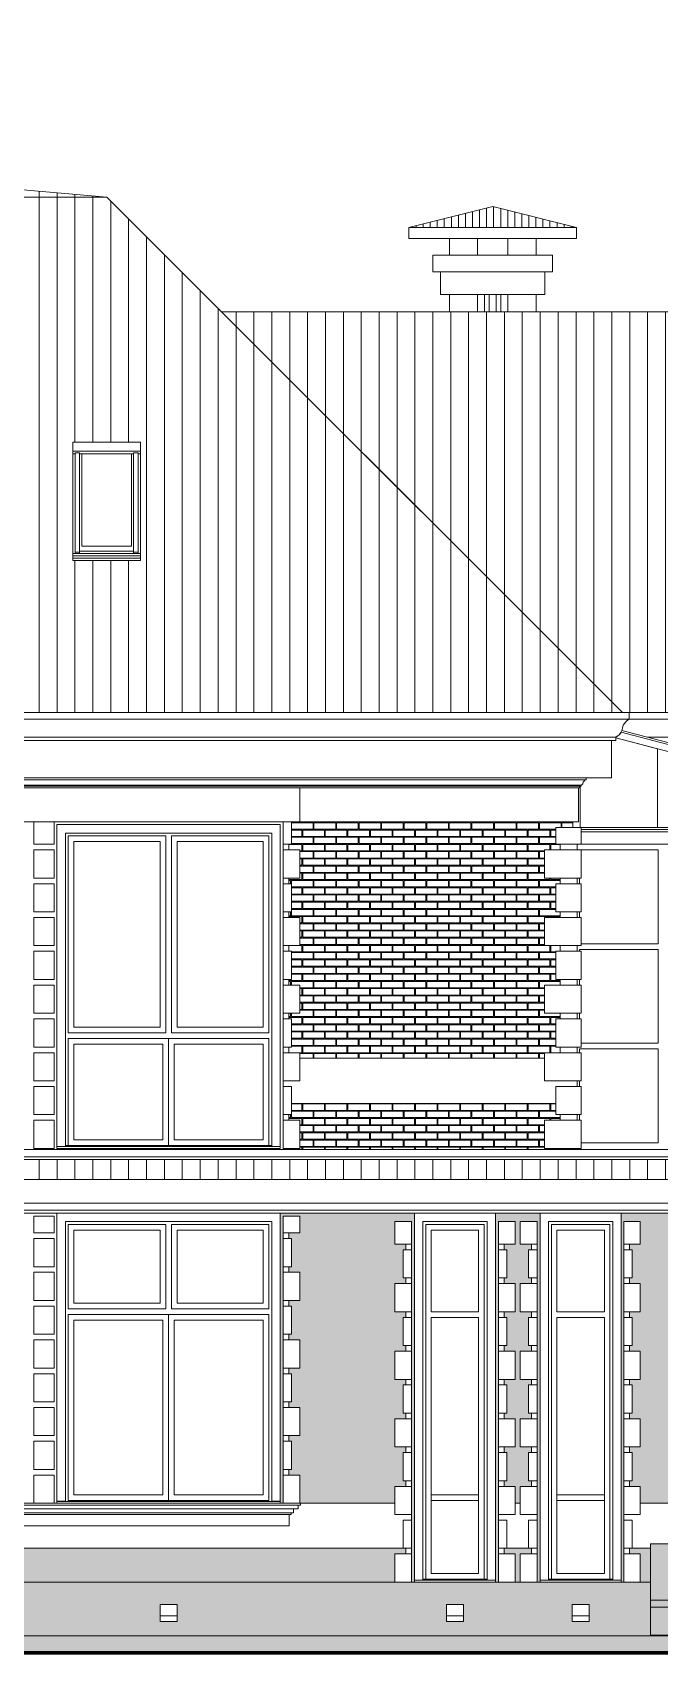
# Model space of a CAD drawing. Header units: millimetres. Extents: x 1177761 to 1329492, y 746793 to 827002.
# Drawn here: x 1255971 to 1261534, y 811085 to 825485 of the extents above; entities that cross this region are included whole.
import ezdxf

# ---------------------------------------------------------------- set-up
doc = ezdxf.new("R2010")
doc.units = ezdxf.units.MM
doc.layers.add('wall', color=5, linetype='Continuous', lineweight=30)
pattern_1 = [(0, (-220131.96, 1390884.34), (100, 64), [192.5, -7.5]), (0, (-220231.96, 1390891.84), (100, 64), [192.5, -7.5]), (90, (-220131.96, 1390884.34), (-100, 64), [-71.5, 56.5]), (90, (-220139.46, 1390884.34), (-100, 64), [-71.5, 56.5])]

msp = doc.modelspace()

# ---------------------------------------------------------------- hatches: boundary and pattern name
at = {"layer": 'wall', "lineweight": 20, "ltscale": 50}
h = msp.add_hatch(dxfattribs=at)
h.set_pattern_fill('ANSI31', color=250, scale=500, angle=45, style=0)
h.set_pattern_definition([(90, (-287438.275, 1380789.51), (-62.5, 1e-14), [])])
h.paths.add_polyline_path([(1236205, 825485), (1235060, 825485), (1234315, 825297), (1236948, 825297)])
h.paths.add_polyline_path([(1243326, 825482), (1242583, 825294), (1244071, 825294)])
h.paths.add_polyline_path([(1260055, 823941), (1259310, 823753), (1260798, 823753)])
h = msp.add_hatch(dxfattribs=at)
h.set_pattern_fill('ANSI31', color=250, scale=50, angle=45, style=0)
h.paths.add_polyline_path([(1257649, 823005), (1256631, 824022), (1253847, 824022), (1253847, 823775), (1253822, 823775), (1253822, 823725), (1253847, 823725), (1253847, 823475), (1253822, 823475), (1253822, 823425), (1253847, 823425), (1253847, 823175), (1253822, 823175), (1253822, 823125), (1253847, 823125), (1253847, 822875), (1253822, 822875), (1253822, 822825), (1253088, 822825), (1253088, 822875), (1253063, 822875), (1253063, 823125), (1253088, 823125), (1253088, 823175), (1253063, 823175), (1253063, 823425), (1253088, 823425), (1253088, 823475), (1253063, 823475), (1253063, 823725), (1253088, 823725), (1253088, 823775), (1253063, 823775), (1253063, 824022), (1251918, 824022), (1253812, 819448), (1253836, 819448), (1261206, 819448)])
h.paths.add_polyline_path([(1255512, 824120), (1253847, 824120), (1253847, 824075), (1253822, 824075), (1253822, 824025), (1253847, 824025), (1253847, 824022), (1256631, 824022)])
h.paths.add_polyline_path([(1253063, 824120), (1251454, 824121), (1251918, 824022), (1253063, 824022), (1253063, 824025), (1253088, 824025), (1253088, 824075), (1253063, 824075)])
h.paths.add_polyline_path([(1253455, 825482), (1252754, 825294), (1254156, 825294)])
h.paths.add_polyline_path([(1255219, 821849), (1255819, 821849), (1255819, 821842), (1255819, 821768), (1255819, 821743), (1255819, 820859), (1255819, 820838), (1255819, 820817), (1255819, 820796), (1255219, 820796), (1255219, 820817), (1255219, 820838), (1255219, 820859), (1255219, 821743), (1255219, 821768), (1255219, 821842)], flags=16)
h.paths.add_polyline_path([(1256328, 821849), (1256928, 821849), (1256928, 821842), (1256928, 821768), (1256928, 821743), (1256928, 820859), (1256928, 820838), (1256928, 820817), (1256928, 820796), (1256328, 820796), (1256328, 820817), (1256328, 820838), (1256328, 820859), (1256328, 821743), (1256328, 821768), (1256328, 821842)], flags=16)
h.paths.add_polyline_path([(1256209, 821288), (1256209, 821513)], flags=16)
h.paths.add_polyline_path([(1255122, 821288), (1255122, 821513)], flags=16)
h.paths.add_polyline_path([(1253695, 820046), (1254649, 820046)], flags=16)
h = msp.add_hatch(dxfattribs=at)
h.set_pattern_fill('ANSI31', color=250, scale=50, angle=45, style=0)
h.paths.add_polyline_path([(1261848, 823005), (1257649, 823005), (1261206, 819448), (1261264, 819448), (1265405, 819448)])
at = {"layer": 'wall', "lineweight": 20, "ltscale": 2}
h = msp.add_hatch(dxfattribs=at)
h.set_pattern_fill('AR18', color=251, scale=20, style=0)
h.set_pattern_definition(pattern_1)
h.paths.add_polyline_path([(1260514, 817628), (1260652, 817628), (1260652, 817678), (1260614, 817678), (1260614, 817928), (1260652, 817928), (1260652, 817978), (1260514, 817978), (1260514, 818228), (1260652, 818228), (1260652, 818278), (1260614, 818278), (1260614, 818428), (1260764, 818428), (1260764, 818478), (1258344, 818478), (1258269, 818478), (1258269, 818278), (1258244, 818278), (1258244, 818228), (1258344, 818228), (1258344, 817978), (1258244, 817978), (1258244, 817928), (1258269, 817928), (1258269, 817678), (1258244, 817678), (1258244, 817628), (1258344, 817628), (1258344, 817378), (1258244, 817378), (1258244, 817328), (1258269, 817328), (1258269, 817078), (1258244, 817078), (1258244, 817028), (1258344, 817028), (1258344, 816778), (1258244, 816778), (1258244, 816728), (1258269, 816728), (1258269, 816478), (1258244, 816478), (1258244, 816428), (1258344, 816428), (1258344, 816378), (1260514, 816378), (1260514, 816428), (1260652, 816428), (1260652, 816478), (1260614, 816478), (1260614, 816728), (1260652, 816728), (1260652, 816778), (1260514, 816778), (1260514, 817028), (1260652, 817028), (1260652, 817078), (1260614, 817078), (1260614, 817328), (1260652, 817328), (1260652, 817378), (1260514, 817378)])
h.paths.add_polyline_path([(1258788, 818182), (1259442, 818182)], flags=16)
h.paths.add_polyline_path([(1258789, 816615), (1259456, 816615)], flags=16)
h = msp.add_hatch(dxfattribs=at)
h.set_pattern_fill('AR18', color=251, scale=20, style=0)
h.set_pattern_definition(pattern_1)
h.paths.add_polyline_path([(1260514, 815828), (1260652, 815828), (1260652, 815878), (1260614, 815878), (1260614, 815978), (1258269, 815978), (1258269, 815878), (1258244, 815878), (1258244, 815828), (1258344, 815828), (1258344, 815578), (1258244, 815578), (1258244, 815568), (1260652, 815568), (1260652, 815578), (1260514, 815578)])
h.paths.add_polyline_path([(1258791, 815978), (1259439, 815978)], flags=16)
at = {"layer": 'wall', "lineweight": 20, "ltscale": 50}
h = msp.add_hatch(dxfattribs=at)
h.set_pattern_fill('ANSI31', color=250, scale=50, angle=45, style=0)
h.paths.add_polyline_path([(1265046, 815480), (1264963, 815480), (1253657, 815480), (1253836, 815303), (1265466, 815303)])
at = {"layer": 'wall', "lineweight": 20, "ltscale": 2}
h = msp.add_hatch(dxfattribs=at)
h.set_pattern_fill('AR18', color=251, scale=20, style=0)
h.set_pattern_definition(pattern_1)
h.paths.add_polyline_path([(1259184, 811978), (1259284, 811978), (1259284, 812028), (1259259, 812028), (1253650, 812028), (1253629, 812028), (1253629, 811728), (1253633, 811728), (1259184, 811728)])
h.paths.add_polyline_path([(1253629, 812028), (1253033, 812028), (1252909, 812028), (1252909, 811978), (1252962, 811978), (1252962, 811728), (1253629, 811728)])
h.paths.add_polyline_path([(1252434, 812028), (1252301, 812028), (1252276, 812028), (1252276, 811978), (1252376, 811978), (1252376, 811728), (1252434, 811728)])
h.paths.add_polyline_path([(1252653, 812878), (1252691, 812878), (1252691, 812928), (1252553, 812928), (1252553, 813178), (1252691, 813178), (1252691, 813228), (1252653, 813228), (1252653, 813478), (1252691, 813478), (1252691, 813528), (1252553, 813528), (1252553, 813778), (1252691, 813778), (1252691, 813828), (1252653, 813828), (1252653, 814078), (1252691, 814078), (1252691, 814128), (1252553, 814128), (1252553, 814378), (1252691, 814378), (1252691, 814428), (1252653, 814428), (1252653, 814678), (1252691, 814678), (1252691, 814728), (1252553, 814728), (1252553, 814928), (1252834, 814928), (1252962, 814928), (1252962, 814728), (1252909, 814728), (1252909, 814678), (1253033, 814678), (1253033, 814428), (1252909, 814428), (1252909, 814378), (1252962, 814378), (1252962, 814128), (1252909, 814128), (1252909, 814078), (1253033, 814078), (1253033, 813828), (1252909, 813828), (1252909, 813778), (1252962, 813778), (1252962, 813528), (1252909, 813528), (1252909, 813478), (1253033, 813478), (1253033, 813228), (1252909, 813228), (1252909, 813178), (1252962, 813178), (1252962, 812928), (1252909, 812928), (1252909, 812878), (1253033, 812878), (1253033, 812628), (1252909, 812628), (1252909, 812578), (1252962, 812578), (1252962, 812428), (1253629, 812428), (1253629, 815003), (1247963, 815003), (1247863, 815003), (1247863, 814928), (1247988, 814928), (1247988, 814728), (1247950, 814728), (1247950, 814678), (1247988, 814678), (1247988, 814428), (1247950, 814428), (1247950, 814378), (1247988, 814378), (1247988, 814128), (1247950, 814128), (1247950, 814078), (1247988, 814078), (1247988, 813828), (1247950, 813828), (1247950, 813778), (1247988, 813778), (1247988, 813528), (1247950, 813528), (1247950, 813478), (1247988, 813478), (1247988, 813228), (1247950, 813228), (1247950, 813178), (1247988, 813178), (1247988, 812928), (1247950, 812928), (1247950, 812878), (1247988, 812878), (1247988, 812628), (1247950, 812628), (1247950, 812578), (1247988, 812578), (1247988, 812429), (1248098, 812429), (1248310, 812429), (1248310, 812578), (1248410, 812578), (1248410, 812628), (1248385, 812628), (1248385, 812878), (1248410, 812878), (1248410, 812928), (1248310, 812928), (1248310, 813178), (1248410, 813178), (1248410, 813228), (1248385, 813228), (1248385, 813478), (1248410, 813478), (1248410, 813528), (1248310, 813528), (1248310, 813778), (1248410, 813778), (1248410, 813828), (1248385, 813828), (1248385, 814078), (1248410, 814078), (1248410, 814128), (1248310, 814128), (1248310, 814378), (1248410, 814378), (1248410, 814428), (1248385, 814428), (1248385, 814678), (1248410, 814678), (1248410, 814728), (1248310, 814728), (1248310, 814928), (1248423, 814928), (1248423, 814965), (1250093, 814965), (1250093, 814928), (1250206, 814928), (1250206, 814728), (1250106, 814728), (1250106, 814678), (1250131, 814678), (1250131, 814428), (1250106, 814428), (1250106, 814378), (1250206, 814378), (1250206, 814128), (1250106, 814128), (1250106, 814078), (1250131, 814078), (1250131, 813828), (1250106, 813828), (1250106, 813778), (1250206, 813778), (1250206, 813528), (1250106, 813528), (1250106, 813478), (1250131, 813478), (1250131, 813228), (1250106, 813228), (1250106, 813178), (1250206, 813178), (1250206, 812928), (1250106, 812928), (1250106, 812878), (1250131, 812878), (1250131, 812628), (1250106, 812628), (1250106, 812578), (1250206, 812578), (1250206, 812428), (1250480, 812428), (1250480, 812578), (1250580, 812578), (1250580, 812628), (1250555, 812628), (1250555, 812878), (1250580, 812878), (1250580, 812928), (1250480, 812928), (1250480, 813178), (1250580, 813178), (1250580, 813228), (1250555, 813228), (1250555, 813478), (1250580, 813478), (1250580, 813528), (1250480, 813528), (1250480, 813778), (1250580, 813778), (1250580, 813828), (1250555, 813828), (1250555, 814078), (1250580, 814078), (1250580, 814128), (1250480, 814128), (1250480, 814378), (1250580, 814378), (1250580, 814428), (1250555, 814428), (1250555, 814678), (1250580, 814678), (1250580, 814728), (1250480, 814728), (1250480, 814928), (1250593, 814928), (1250593, 814965), (1252264, 814965), (1252264, 814928), (1252376, 814928), (1252376, 814728), (1252276, 814728), (1252276, 814678), (1252301, 814678), (1252301, 814428), (1252276, 814428), (1252276, 814378), (1252376, 814378), (1252376, 814128), (1252276, 814128), (1252276, 814078), (1252301, 814078), (1252301, 813828), (1252276, 813828), (1252276, 813778), (1252376, 813778), (1252376, 813528), (1252276, 813528), (1252276, 813478), (1252301, 813478), (1252301, 813228), (1252276, 813228), (1252276, 813178), (1252376, 813178), (1252376, 812928), (1252276, 812928), (1252276, 812878), (1252301, 812878), (1252301, 812628), (1252276, 812628), (1252276, 812578), (1252376, 812578), (1252376, 812428), (1252553, 812428), (1252553, 812578), (1252691, 812578), (1252691, 812628), (1252653, 812628)])
h.paths.add_polyline_path([(1250480, 811978), (1250580, 811978), (1250580, 812028), (1250555, 812028), (1250131, 812028), (1250106, 812028), (1250106, 811978), (1250206, 811978), (1250206, 811728), (1250480, 811728)])
h.paths.add_polyline_path([(1247807, 813478), (1247833, 813478), (1247833, 813528), (1247789, 813528), (1247736, 813528), (1247736, 813778), (1247789, 813778), (1247833, 813778), (1247833, 813828), (1247807, 813828), (1247807, 814078), (1247833, 814078), (1247833, 814128), (1247789, 814128), (1247736, 814128), (1247736, 814378), (1247789, 814378), (1247833, 814378), (1247833, 814428), (1247807, 814428), (1247807, 814678), (1247833, 814678), (1247833, 814728), (1247789, 814728), (1247736, 814728), (1247736, 814928), (1247789, 814928), (1247863, 814928), (1247863, 815003), (1246769, 815003), (1246728, 815003), (1246728, 814928), (1246759, 814928), (1246887, 814928), (1246918, 814928), (1247024, 814928), (1247024, 814828), (1247006, 814828), (1247006, 814778), (1247024, 814778), (1247024, 814528), (1247006, 814528), (1247006, 814478), (1247024, 814478), (1247024, 814228), (1247006, 814228), (1247006, 814178), (1247024, 814178), (1247024, 813928), (1247020, 813928), (1247020, 813878), (1247024, 813878), (1247024, 813628), (1247020, 813628), (1247020, 813578), (1247024, 813578), (1247024, 813328), (1247020, 813328), (1247020, 813278), (1247024, 813278), (1247024, 813028), (1247020, 813028), (1247020, 812978), (1247024, 812978), (1247024, 812728), (1247020, 812728), (1247020, 812678), (1247024, 812678), (1247024, 812445), (1247073, 812445), (1247073, 812453), (1247073, 812503), (1247073, 814078), (1247073, 814128), (1247073, 814853), (1247073, 814903), (1247073, 814928), (1247342, 814928), (1247440, 814928), (1247440, 812445), (1247495, 812445), (1247495, 812678), (1247495, 812728), (1247495, 812978), (1247495, 813028), (1247495, 813278), (1247495, 813328), (1247495, 813578), (1247495, 813628), (1247495, 813878), (1247495, 813928), (1247495, 814178), (1247495, 814228), (1247495, 814478), (1247495, 814528), (1247495, 814778), (1247495, 814828), (1247495, 814928), (1247531, 814928), (1247637, 814928), (1247637, 814828), (1247548, 814828), (1247548, 814778), (1247584, 814778), (1247584, 814528), (1247548, 814528), (1247548, 814478), (1247637, 814478), (1247637, 814228), (1247548, 814228), (1247548, 814178), (1247584, 814178), (1247584, 813928), (1247548, 813928), (1247548, 813878), (1247637, 813878), (1247637, 813628), (1247548, 813628), (1247548, 813578), (1247584, 813578), (1247584, 813328), (1247548, 813328), (1247548, 813278), (1247637, 813278), (1247637, 813028), (1247548, 813028), (1247548, 812978), (1247584, 812978), (1247584, 812728), (1247548, 812728), (1247548, 812678), (1247637, 812678), (1247637, 812429), (1247736, 812429), (1247736, 812578), (1247789, 812578), (1247833, 812578), (1247833, 812628), (1247807, 812628), (1247807, 812878), (1247833, 812878), (1247833, 812928), (1247789, 812928), (1247736, 812928), (1247736, 813178), (1247789, 813178), (1247833, 813178), (1247833, 813228), (1247807, 813228)])
h.paths.add_polyline_path([(1247736, 811978), (1247789, 811978), (1247833, 811978), (1247833, 812028), (1247807, 812028), (1246834, 812028), (1246834, 811978), (1246887, 811978), (1246887, 811728), (1247736, 811728)])
h.paths.add_polyline_path([(1248310, 811978), (1248410, 811978), (1248410, 812028), (1248385, 812028), (1247988, 812028), (1247950, 812028), (1247950, 811978), (1247988, 811978), (1247988, 811728), (1248310, 811728)])
h.paths.add_polyline_path([(1246931, 813386), (1247414, 813386), (1247414, 813611), (1246931, 813611)], flags=25)
h = msp.add_hatch(dxfattribs=at)
h.set_pattern_fill('AR18', color=251, scale=20, style=0)
h.set_pattern_definition(pattern_1)
h.paths.add_polyline_path([(1259284, 813528), (1259184, 813528), (1259184, 813778), (1259284, 813778), (1259284, 813828), (1259259, 813828), (1259259, 814078), (1259284, 814078), (1259284, 814128), (1259184, 814128), (1259184, 814378), (1259284, 814378), (1259284, 814428), (1259259, 814428), (1259259, 814678), (1259284, 814678), (1259284, 814728), (1259184, 814728), (1259184, 814928), (1259334, 814928), (1259334, 814728), (1259334, 814678), (1259334, 814428), (1259334, 814378), (1259334, 814128), (1259334, 814078), (1259334, 813828), (1259334, 813778), (1259334, 813528), (1259334, 813478), (1259334, 813228), (1259334, 813178), (1259334, 812928), (1259334, 812878), (1259334, 812628), (1259334, 812578), (1259334, 812328), (1259334, 812328), (1259334, 812278), (1259334, 812278), (1259334, 812028), (1259334, 811978), (1259334, 811728), (1259359, 811728), (1259359, 811745), (1259359, 815003), (1258168, 815003), (1258168, 812446), (1258168, 812428), (1258194, 812428), (1258194, 812678), (1258194, 812728), (1258194, 812978), (1258194, 813028), (1258194, 813278), (1258194, 813328), (1258194, 813578), (1258194, 813628), (1258194, 813878), (1258194, 813928), (1258194, 814178), (1258194, 814228), (1258194, 814478), (1258194, 814528), (1258194, 814778), (1258194, 814828), (1258194, 814978), (1258344, 814978), (1258344, 814828), (1258244, 814828), (1258244, 814778), (1258269, 814778), (1258269, 814528), (1258244, 814528), (1258244, 814478), (1258344, 814478), (1258344, 814228), (1258244, 814228), (1258244, 814178), (1258269, 814178), (1258269, 813928), (1258244, 813928), (1258244, 813878), (1258344, 813878), (1258344, 813628), (1258244, 813628), (1258244, 813578), (1258269, 813578), (1258269, 813328), (1258244, 813328), (1258244, 813278), (1258344, 813278), (1258344, 813028), (1258244, 813028), (1258244, 812978), (1258269, 812978), (1258269, 812728), (1258244, 812728), (1258244, 812678), (1258344, 812678), (1258344, 812428), (1259184, 812428), (1259184, 812578), (1259284, 812578), (1259284, 812628), (1259259, 812628), (1259259, 812878), (1259284, 812878), (1259284, 812928), (1259184, 812928), (1259184, 813178), (1259284, 813178), (1259284, 813228), (1259259, 813228), (1259259, 813478), (1259284, 813478)])
h.paths.add_polyline_path([(1262097, 813778), (1262197, 813778), (1262197, 813828), (1262172, 813828), (1262172, 814078), (1262197, 814078), (1262197, 814128), (1262097, 814128), (1262097, 814378), (1262197, 814378), (1262197, 814428), (1262172, 814428), (1262172, 814678), (1262197, 814678), (1262197, 814728), (1262097, 814728), (1262097, 814928), (1262210, 814928), (1262210, 814965), (1263880, 814965), (1263880, 814928), (1263993, 814928), (1263993, 814728), (1263893, 814728), (1263893, 814678), (1263918, 814678), (1263918, 814428), (1263893, 814428), (1263893, 814378), (1263993, 814378), (1263993, 814128), (1263893, 814128), (1263893, 814078), (1263918, 814078), (1263918, 813828), (1263893, 813828), (1263893, 813778), (1263993, 813778), (1263993, 813528), (1263893, 813528), (1263893, 813478), (1263918, 813478), (1263918, 813228), (1263893, 813228), (1263893, 813178), (1263993, 813178), (1263993, 812928), (1263893, 812928), (1263893, 812878), (1263918, 812878), (1263918, 812628), (1263893, 812628), (1263893, 812578), (1263993, 812578), (1263993, 812428), (1264714, 812428), (1264714, 812578), (1264851, 812578), (1264851, 812628), (1264814, 812628), (1264814, 812878), (1264851, 812878), (1264851, 812928), (1264714, 812928), (1264714, 813178), (1264851, 813178), (1264851, 813228), (1264814, 813228), (1264814, 813478), (1264851, 813478), (1264851, 813528), (1264714, 813528), (1264714, 813778), (1264851, 813778), (1264851, 813828), (1264814, 813828), (1264814, 814078), (1264851, 814078), (1264851, 814128), (1264714, 814128), (1264714, 814378), (1264851, 814378), (1264851, 814428), (1264814, 814428), (1264814, 814678), (1264851, 814678), (1264851, 814728), (1264714, 814728), (1264714, 814928), (1264973, 814928), (1264973, 815003), (1261194, 815003), (1261194, 811745), (1261194, 811728), (1261217, 811728), (1261217, 811978), (1261217, 812028), (1261217, 812278), (1261217, 812328), (1261217, 812578), (1261217, 812628), (1261217, 812878), (1261217, 812928), (1261217, 813178), (1261217, 813228), (1261217, 813478), (1261217, 813528), (1261217, 813778), (1261217, 813828), (1261217, 814078), (1261217, 814128), (1261217, 814378), (1261217, 814428), (1261217, 814678), (1261217, 814728), (1261217, 814928), (1261363, 814928), (1261363, 814728), (1261267, 814728), (1261267, 814678), (1261292, 814678), (1261292, 814428), (1261267, 814428), (1261267, 814378), (1261363, 814378), (1261363, 814128), (1261267, 814128), (1261267, 814078), (1261292, 814078), (1261292, 813828), (1261267, 813828), (1261267, 813778), (1261363, 813778), (1261363, 813528), (1261267, 813528), (1261267, 813478), (1261292, 813478), (1261292, 813228), (1261267, 813228), (1261267, 813178), (1261363, 813178), (1261363, 812928), (1261267, 812928), (1261267, 812878), (1261292, 812878), (1261292, 812628), (1261267, 812628), (1261267, 812578), (1261363, 812578), (1261363, 812428), (1262097, 812428), (1262097, 812578), (1262197, 812578), (1262197, 812628), (1262172, 812628), (1262172, 812878), (1262197, 812878), (1262197, 812928), (1262097, 812928), (1262097, 813178), (1262197, 813178), (1262197, 813228), (1262172, 813228), (1262172, 813478), (1262197, 813478), (1262197, 813528), (1262097, 813528)])
h.paths.add_polyline_path([(1260372, 814078), (1260397, 814078), (1260397, 814128), (1260297, 814128), (1260297, 814378), (1260397, 814378), (1260397, 814428), (1260372, 814428), (1260372, 814678), (1260397, 814678), (1260397, 814728), (1260297, 814728), (1260297, 814928), (1260447, 814928), (1260447, 814728), (1260447, 814678), (1260447, 814428), (1260447, 814378), (1260447, 814128), (1260447, 814078), (1260447, 813828), (1260447, 813778), (1260447, 813528), (1260447, 813478), (1260447, 813228), (1260447, 813178), (1260447, 812928), (1260447, 812878), (1260447, 812628), (1260447, 812578), (1260447, 812328), (1260447, 812278), (1260447, 812028), (1260447, 811978), (1260447, 811728), (1260474, 811728), (1260474, 811745), (1260474, 815003), (1260079, 815003), (1260079, 811745), (1260079, 811728), (1260104, 811728), (1260104, 811978), (1260104, 812028), (1260104, 812278), (1260104, 812328), (1260104, 812578), (1260104, 812628), (1260104, 812878), (1260104, 812928), (1260104, 813178), (1260104, 813228), (1260104, 813478), (1260104, 813528), (1260104, 813778), (1260104, 813828), (1260104, 814078), (1260104, 814128), (1260104, 814378), (1260104, 814428), (1260104, 814678), (1260104, 814728), (1260104, 814928), (1260254, 814928), (1260254, 814728), (1260154, 814728), (1260154, 814678), (1260179, 814678), (1260179, 814428), (1260154, 814428), (1260154, 814378), (1260254, 814378), (1260254, 814128), (1260154, 814128), (1260154, 814078), (1260179, 814078), (1260179, 813828), (1260154, 813828), (1260154, 813778), (1260254, 813778), (1260254, 813528), (1260154, 813528), (1260154, 813478), (1260179, 813478), (1260179, 813228), (1260154, 813228), (1260154, 813178), (1260254, 813178), (1260254, 812928), (1260154, 812928), (1260154, 812878), (1260179, 812878), (1260179, 812628), (1260154, 812628), (1260154, 812578), (1260254, 812578), (1260254, 812428), (1260297, 812428), (1260297, 812578), (1260397, 812578), (1260397, 812628), (1260372, 812628), (1260372, 812878), (1260397, 812878), (1260397, 812928), (1260297, 812928), (1260297, 813178), (1260397, 813178), (1260397, 813228), (1260372, 813228), (1260372, 813478), (1260397, 813478), (1260397, 813528), (1260297, 813528), (1260297, 813778), (1260397, 813778), (1260397, 813828), (1260372, 813828)])
h.paths.add_polyline_path([(1260397, 812028), (1260372, 812028), (1260179, 812028), (1260154, 812028), (1260154, 811978), (1260254, 811978), (1260254, 811728), (1260297, 811728), (1260297, 811978), (1260397, 811978)], flags=17)
h.paths.add_polyline_path([(1262097, 811978), (1262197, 811978), (1262197, 812028), (1262172, 812028), (1261825, 812028), (1261825, 811728), (1262097, 811728)], flags=16)
h.paths.add_polyline_path([(1261455, 812028), (1261292, 812028), (1261267, 812028), (1261267, 811978), (1261363, 811978), (1261363, 811728), (1261455, 811728)], flags=17)
h.paths.add_polyline_path([(1264289, 812028), (1263918, 812028), (1263893, 812028), (1263893, 811978), (1263993, 811978), (1263993, 811728), (1264289, 811728)], flags=17)
h.paths.add_polyline_path([(1264851, 812028), (1264814, 812028), (1264659, 812028), (1264659, 811728), (1264714, 811728), (1264714, 811978), (1264851, 811978)])
at = {"layer": 'wall', "lineweight": 20, "ltscale": 50}
h = msp.add_hatch(dxfattribs=at)
h.set_pattern_fill('AR-SAND', color=250, scale=5, style=0)
h.paths.add_polyline_path([(1264973, 811728), (1264714, 811728), (1264659, 811728), (1264659, 811507), (1264659, 811258), (1264659, 811250), (1264973, 811250)])
h.paths.add_polyline_path([(1264659, 811507), (1264343, 811507), (1264343, 811258), (1264659, 811258)], flags=17)
h.paths.add_polyline_path([(1265974, 811250), (1254201, 811250), (1254201, 811100), (1265974, 811100)])
h.paths.add_polyline_path([(1264659, 811728), (1264289, 811728), (1264289, 811567), (1264659, 811567)])
h.paths.add_polyline_path([(1264659, 812068), (1264289, 812068), (1264289, 811728), (1264659, 811728)])
h.paths.add_polyline_path([(1264659, 811567), (1264289, 811567), (1264289, 811507), (1264659, 811507)])
h.paths.add_polyline_path([(1261758, 811507), (1261455, 811507), (1261455, 811258), (1261758, 811258)], flags=17)
h.paths.add_polyline_path([(1261825, 811567), (1261455, 811567), (1261455, 811507), (1261758, 811507), (1261825, 811507)], flags=17)
h.paths.add_polyline_path([(1261825, 811728), (1261455, 811728), (1261455, 811567), (1261825, 811567)], flags=17)
h.paths.add_polyline_path([(1261825, 812068), (1261455, 812068), (1261455, 811728), (1261825, 811728)])
h.paths.add_polyline_path([(1264343, 811408), (1261758, 811408), (1261758, 811258), (1264343, 811258)], flags=17)
h.paths.add_polyline_path([(1264343, 811507), (1264289, 811507), (1264289, 811558), (1261825, 811558), (1261825, 811507), (1261758, 811507), (1261758, 811408), (1264343, 811408)], flags=16)
h.paths.add_polyline_path([(1264289, 811708), (1261825, 811708), (1261825, 811567), (1261825, 811558), (1264289, 811558)], flags=17)
h.paths.add_polyline_path([(1261455, 811507), (1261455, 811567), (1261455, 811728), (1253633, 811728), (1253633, 811250), (1254201, 811250), (1264659, 811250), (1264659, 811258), (1264343, 811258), (1261758, 811258), (1261455, 811258)])
h.paths.add_polyline_path([(1257103, 811378), (1257103, 811428), (1257103, 811528), (1257253, 811528), (1257253, 811428), (1257253, 811378)], flags=16)
h.paths.add_polyline_path([(1255043, 811378), (1254893, 811378), (1254893, 811428), (1254893, 811528), (1255043, 811528), (1255043, 811428)], flags=16)
h.paths.add_polyline_path([(1259644, 811378), (1259644, 811428), (1259644, 811528), (1259794, 811528), (1259794, 811428), (1259794, 811378)], flags=16)
h.paths.add_polyline_path([(1260759, 811378), (1260759, 811428), (1260759, 811528), (1260909, 811528), (1260909, 811428), (1260909, 811378)], flags=16)

# ---------------------------------------------------------------- linework, layer by layer
at = {"layer": 'wall', "color": 250, "lineweight": 20, "ltscale": 50}
for p, q in [((1259310, 823753), (1260055, 823941)), ((1260055, 823941), (1260798, 823753)), ((1260798, 823753), (1259310, 823753)), ((1259310, 823656), (1259310, 823753)), ((1260798, 823656), (1260798, 823753)), ((1260798, 823656), (1259310, 823656)), ((1259669, 823509), (1259669, 823656)), ((1259919, 823509), (1259919, 823656)), ((1260189, 823509), (1260189, 823656)), ((1260439, 823509), (1260439, 823656)), ((1260585, 823509), (1259522, 823509)), ((1259522, 823359), (1259522, 823509)), ((1260585, 823359), (1260585, 823509)), ((1260585, 823359), (1259522, 823359)), ((1259590, 823159), (1259590, 823359)), ((1260516, 823159), (1260516, 823359)), ((1260516, 823159), (1259590, 823159)), ((1259669, 823005), (1259669, 823159)), ((1259919, 823005), (1259919, 823159)), ((1259981, 823005), (1259981, 823159)), ((1259981, 823005), (1259981, 823159)), ((1260127, 823005), (1260127, 823159)), ((1260189, 823005), (1260189, 823159)), ((1260439, 823005), (1260439, 823159)), ((1233782, 819448), (1265463, 819448)), ((1265463, 819390), (1233782, 819390)), ((1261145, 819228), (1233902, 819228)), ((1265344, 819228), (1261431, 819228)), ((1260884, 818851), (1234163, 818851)), ((1260838, 818804), (1234208, 818804)), ((1260838, 818795), (1234208, 818795)), ((1234271, 815502), (1264963, 815502)), ((1264963, 815568), (1243280, 815568)), ((1265046, 815480), (1247975, 815480)), ((1265403, 815093), (1247963, 815093)), ((1268573, 815029), (1247963, 815029)), ((1265404, 815003), (1247963, 815003)), ((1253633, 811728), (1261455, 811728))]:
    msp.add_line(p, q, dxfattribs=at)
for points in [[(1253647, 824022), (1256631, 824022), (1255512, 824120), (1253847, 824120)], [(1253847, 824022), (1256631, 824022), (1261206, 819448), (1253812, 819448), (1251918, 824022), (1253063, 824022)], [(1253836, 819448), (1261206, 819448), (1257649, 823005), (1256631, 824022), (1253847, 824022)], [(1260023, 823005), (1260023, 823159), (1260085, 823159), (1260085, 823005)], [(1265013, 818478), (1264306, 818478), (1261200, 819289)], [(1260839, 815578), (1260839, 815828), (1260802, 815828), (1260802, 815878), (1260839, 815878), (1260839, 816128), (1260802, 816128), (1260802, 816178), (1260839, 816178), (1260839, 816428), (1260802, 816428), (1260802, 816478), (1260839, 816478), (1260839, 816728), (1260802, 816728), (1260802, 816778), (1260839, 816778), (1260839, 817028), (1260802, 817028), (1260802, 817078), (1260839, 817078), (1260839, 817328), (1260802, 817328), (1260802, 817378), (1260839, 817378), (1260839, 817628), (1260802, 817628), (1260802, 817678), (1260839, 817678), (1260839, 817928), (1260802, 817928), (1260802, 817978), (1260839, 817978), (1260839, 818228), (1260802, 818228), (1260802, 818278), (1260839, 818278), (1260839, 818428), (1260764, 818428), (1260764, 818478), (1260814, 818478), (1260814, 818778)], [(1265466, 815303), (1247963, 815303)], [(1253650, 812028), (1259259, 812028), (1259259, 812278), (1259334, 812278), (1259334, 812328), (1259184, 812328), (1259184, 812428), (1258347, 812428), (1258347, 812411), (1258327, 812411), (1258327, 812378), (1258287, 812378), (1258287, 812344), (1258267, 812344), (1258267, 812328), (1258247, 812328), (1258247, 812228), (1253901, 812228)]]:
    msp.add_lwpolyline(points, dxfattribs=at)
for points in [[(1255512, 824120), (1253847, 824120), (1253847, 824075), (1253822, 824075), (1253822, 824025), (1253847, 824025), (1253847, 824022), (1256631, 824022)], [(1260055, 823941), (1259310, 823753), (1260798, 823753)], [(1265405, 819448), (1261848, 823005), (1257649, 823005), (1261206, 819448)], [(1256928, 821842), (1256928, 821849), (1256328, 821849), (1256328, 821842), (1256328, 821768), (1256928, 821768)], [(1256328, 821849), (1256928, 821849), (1256928, 821842), (1256928, 821768), (1256928, 821743), (1256928, 820859), (1256928, 820838), (1256928, 820817), (1256928, 820796), (1256328, 820796), (1256328, 820817), (1256328, 820838), (1256328, 820859), (1256328, 821743), (1256328, 821768), (1256328, 821842)], [(1256928, 821768), (1256328, 821768), (1256328, 821743), (1256348, 821743), (1256348, 821754), (1256388, 821754), (1256388, 821743), (1256408, 821743), (1256848, 821743), (1256868, 821743), (1256868, 821754), (1256908, 821754), (1256908, 821743), (1256928, 821743)], [(1256348, 821743), (1256328, 821743), (1256328, 820859), (1256348, 820859), (1256348, 820870)], [(1256388, 821743), (1256388, 821754), (1256348, 821754), (1256348, 820870), (1256388, 820870)], [(1256848, 821743), (1256408, 821743), (1256408, 820923), (1256848, 820923)], [(1256908, 821754), (1256868, 821754), (1256868, 820870), (1256908, 820870)], [(1256928, 821743), (1256908, 821743), (1256908, 820870), (1256908, 820859), (1256928, 820859)], [(1256928, 820859), (1256328, 820859), (1256328, 820838), (1256928, 820838)], [(1256928, 820838), (1256328, 820838), (1256328, 820817), (1256928, 820817)], [(1256928, 820817), (1256328, 820817), (1256328, 820796), (1256928, 820796)], [(1256868, 820881), (1256388, 820881), (1256388, 820859), (1256868, 820859), (1256868, 820870)], [(1253771, 819198), (1261107, 819198), (1261107, 818868), (1253771, 818868)], [(1253803, 818778), (1258344, 818778), (1258344, 818478), (1253803, 818478)], [(1258344, 818478), (1260814, 818478), (1260814, 818778), (1258344, 818778)], [(1256163, 818478), (1255983, 818478), (1255983, 818278), (1256163, 818278)], [(1258168, 818453), (1256188, 818453), (1256188, 815596), (1256263, 815596), (1256263, 815603), (1256263, 818378), (1258093, 818378), (1258093, 815596), (1258168, 815596)], [(1258269, 818478), (1258194, 818478), (1258194, 818278), (1258269, 818278)], [(1260839, 818428), (1260764, 818428), (1260614, 818428), (1260614, 818278), (1260839, 818278)], [(1264852, 818428), (1260839, 818428), (1260839, 818408), (1264852, 818408)], [(1264828, 818408), (1260839, 818408), (1260839, 818388), (1264828, 818388)], [(1264756, 818347), (1264769, 818364), (1264786, 818377), (1264806, 818386), (1264828, 818388), (1260839, 818388), (1260839, 818278), (1264745, 818278), (1264745, 818305), (1264748, 818327)], [(1256163, 818228), (1255983, 818228), (1255983, 817978), (1256163, 817978)], [(1257153, 818353), (1256288, 818353), (1256288, 816603), (1257153, 816603)], [(1257103, 818303), (1257103, 816653), (1256338, 816653), (1256338, 818303)], [(1258068, 818353), (1257203, 818353), (1257203, 816603), (1258068, 816603)], [(1258018, 818303), (1258018, 816653), (1257253, 816653), (1257253, 818303)], [(1258244, 818278), (1258194, 818278), (1258194, 818228), (1258244, 818228)], [(1258344, 818228), (1258194, 818228), (1258194, 817978), (1258344, 817978)], [(1260839, 818228), (1260802, 818228), (1260514, 818228), (1260514, 817978), (1260839, 817978)], [(1260802, 818278), (1260652, 818278), (1260652, 818228), (1260802, 818228)], [(1261521, 818228), (1260839, 818228), (1260839, 817978), (1260823, 817978), (1260823, 817928), (1260839, 817928), (1260839, 817678), (1260823, 817678), (1260823, 817628), (1260839, 817628), (1260839, 817394), (1261521, 817394)], [(1256163, 817928), (1255983, 817928), (1255983, 817678), (1256163, 817678)], [(1258244, 817978), (1258194, 817978), (1258194, 817928), (1258244, 817928)], [(1258269, 817928), (1258194, 817928), (1258194, 817678), (1258269, 817678)], [(1260839, 817928), (1260802, 817928), (1260614, 817928), (1260614, 817678), (1260839, 817678)], [(1260802, 817978), (1260652, 817978), (1260652, 817928), (1260802, 817928)], [(1258244, 817678), (1258194, 817678), (1258194, 817628), (1258244, 817628)], [(1260802, 817678), (1260652, 817678), (1260652, 817628), (1260802, 817628)], [(1256163, 817628), (1255983, 817628), (1255983, 817378), (1256163, 817378)], [(1258344, 817628), (1258194, 817628), (1258194, 817378), (1258344, 817378)], [(1260839, 817628), (1260802, 817628), (1260514, 817628), (1260514, 817378), (1260839, 817378)], [(1258244, 817378), (1258194, 817378), (1258194, 817328), (1258244, 817328)], [(1260802, 817378), (1260652, 817378), (1260652, 817328), (1260802, 817328)], [(1256163, 817328), (1255983, 817328), (1255983, 817078), (1256163, 817078)], [(1258269, 817328), (1258194, 817328), (1258194, 817078), (1258269, 817078)], [(1260839, 817328), (1260802, 817328), (1260614, 817328), (1260614, 817078), (1260839, 817078)], [(1261521, 817344), (1260823, 817344), (1260823, 817328), (1260839, 817328), (1260839, 817078), (1260823, 817078), (1260823, 817028), (1260839, 817028), (1260839, 816778), (1260823, 816778), (1260823, 816728), (1260839, 816728), (1260839, 816511), (1261521, 816511)], [(1258244, 817078), (1258194, 817078), (1258194, 817028), (1258244, 817028)], [(1260802, 817078), (1260652, 817078), (1260652, 817028), (1260802, 817028)], [(1256163, 817028), (1255983, 817028), (1255983, 816778), (1256163, 816778)], [(1258344, 817028), (1258194, 817028), (1258194, 816778), (1258344, 816778)], [(1260839, 817028), (1260802, 817028), (1260514, 817028), (1260514, 816778), (1260839, 816778)], [(1258244, 816778), (1258194, 816778), (1258194, 816728), (1258244, 816728)], [(1260802, 816778), (1260652, 816778), (1260652, 816728), (1260802, 816728)], [(1256163, 816728), (1255983, 816728), (1255983, 816478), (1256163, 816478)], [(1258269, 816728), (1258194, 816728), (1258194, 816478), (1258269, 816478)], [(1260839, 816728), (1260802, 816728), (1260614, 816728), (1260614, 816478), (1260839, 816478)], [(1257178, 816553), (1256288, 816553), (1256288, 815603), (1257178, 815603)], [(1257128, 816503), (1257128, 815653), (1256338, 815653), (1256338, 816503)], [(1258068, 816553), (1257178, 816553), (1257178, 815603), (1258068, 815603)], [(1257228, 816503), (1258018, 816503), (1258018, 815653), (1257228, 815653)], [(1256163, 816428), (1255983, 816428), (1255983, 816178), (1256163, 816178)], [(1258244, 816478), (1258194, 816478), (1258194, 816428), (1258244, 816428)], [(1258344, 816378), (1258344, 816428), (1258194, 816428), (1258194, 816178), (1258344, 816178)], [(1260614, 816128), (1260802, 816128), (1260802, 816178), (1260514, 816178), (1260514, 816378), (1258344, 816378), (1258344, 816178), (1258195, 816178), (1258195, 816128), (1258269, 816128), (1258269, 815978), (1260614, 815978)], [(1260839, 816428), (1260802, 816428), (1260514, 816428), (1260514, 816178), (1260802, 816178), (1260839, 816178)], [(1260802, 816478), (1260652, 816478), (1260652, 816428), (1260802, 816428)], [(1261521, 816461), (1260823, 816461), (1260823, 816428), (1260839, 816428), (1260839, 816178), (1260823, 816178), (1260823, 816128), (1260839, 816128), (1260839, 815878), (1260823, 815878), (1260823, 815828), (1260839, 815828), (1260839, 815628), (1261521, 815628)], [(1256163, 816128), (1255983, 816128), (1255983, 815878), (1256163, 815878)], [(1258269, 816128), (1258194, 816128), (1258194, 815878), (1258269, 815878)], [(1260839, 816128), (1260802, 816128), (1260614, 816128), (1260614, 815978), (1260614, 815878), (1260839, 815878)], [(1256163, 815828), (1255983, 815828), (1255983, 815578), (1256163, 815578)], [(1258244, 815878), (1258194, 815878), (1258194, 815828), (1258244, 815828)], [(1258344, 815828), (1258194, 815828), (1258194, 815578), (1258344, 815578)], [(1260839, 815828), (1260802, 815828), (1260514, 815828), (1260514, 815578), (1260839, 815578)], [(1260802, 815878), (1260652, 815878), (1260652, 815828), (1260802, 815828)], [(1265046, 815480), (1264963, 815480), (1253657, 815480), (1253836, 815303), (1265466, 815303)], [(1258168, 815595), (1256188, 815595), (1256188, 815578), (1258168, 815578)], [(1258093, 815603), (1258068, 815603), (1257178, 815603), (1256288, 815603), (1256263, 815603), (1256263, 815595), (1258093, 815595)], [(1256163, 814978), (1255983, 814978), (1255983, 814828), (1256163, 814828)], [(1258168, 815003), (1256188, 815003), (1256188, 812446), (1256263, 812446), (1256263, 814928), (1258093, 814928), (1258093, 812446), (1258168, 812446)], [(1257153, 814903), (1256288, 814903), (1256288, 814153), (1257153, 814153)], [(1258068, 814903), (1257203, 814903), (1257203, 814153), (1258068, 814153)], [(1258344, 814978), (1258194, 814978), (1258194, 814828), (1258344, 814828)], [(1259334, 814928), (1259184, 814928), (1259184, 814728), (1259334, 814728)], [(1259359, 815003), (1260079, 815003), (1260079, 811745), (1259359, 811745)], [(1260004, 811753), (1259434, 811753), (1259434, 814928), (1260004, 814928)], [(1259459, 814903), (1259979, 814903), (1259979, 811753), (1259459, 811753)], [(1260254, 814928), (1260104, 814928), (1260104, 814728), (1260254, 814728)], [(1260447, 814928), (1260297, 814928), (1260297, 814728), (1260447, 814728)], [(1260474, 811745), (1261194, 811745), (1261194, 815003), (1260474, 815003)], [(1261119, 814928), (1260549, 814928), (1260549, 811753), (1261119, 811753)], [(1260574, 811753), (1261094, 811753), (1261094, 814903), (1260574, 814903)], [(1261363, 814928), (1261217, 814928), (1261217, 814728), (1261363, 814728)], [(1256163, 814778), (1255983, 814778), (1255983, 814528), (1256163, 814528)], [(1257103, 814203), (1256338, 814203), (1256338, 814853), (1257103, 814853)], [(1257253, 814203), (1257253, 814853), (1258018, 814853), (1258018, 814203)], [(1258244, 814828), (1258194, 814828), (1258194, 814778), (1258244, 814778)], [(1258269, 814778), (1258194, 814778), (1258194, 814528), (1258269, 814528)], [(1259509, 814853), (1259929, 814853), (1259929, 814128), (1259509, 814128)], [(1260624, 814853), (1261044, 814853), (1261044, 814128), (1260624, 814128)], [(1259334, 814678), (1259259, 814678), (1259259, 814428), (1259334, 814428)], [(1259334, 814728), (1259284, 814728), (1259284, 814678), (1259334, 814678)], [(1260154, 814728), (1260104, 814728), (1260104, 814678), (1260154, 814678)], [(1260179, 814678), (1260104, 814678), (1260104, 814428), (1260179, 814428)], [(1260447, 814678), (1260372, 814678), (1260372, 814428), (1260447, 814428)], [(1260447, 814728), (1260397, 814728), (1260397, 814678), (1260447, 814678)], [(1261267, 814728), (1261217, 814728), (1261217, 814678), (1261267, 814678)], [(1261292, 814678), (1261217, 814678), (1261217, 814428), (1261292, 814428)], [(1256163, 814478), (1255983, 814478), (1255983, 814228), (1256163, 814228)], [(1258244, 814528), (1258194, 814528), (1258194, 814478), (1258244, 814478)], [(1258344, 814478), (1258194, 814478), (1258194, 814228), (1258344, 814228)], [(1259334, 814378), (1259184, 814378), (1259184, 814128), (1259334, 814128)], [(1259334, 814428), (1259284, 814428), (1259284, 814378), (1259334, 814378)], [(1260154, 814428), (1260104, 814428), (1260104, 814378), (1260154, 814378)], [(1260254, 814378), (1260104, 814378), (1260104, 814128), (1260254, 814128)], [(1260447, 814378), (1260297, 814378), (1260297, 814128), (1260447, 814128)], [(1260447, 814428), (1260397, 814428), (1260397, 814378), (1260447, 814378)], [(1261267, 814428), (1261217, 814428), (1261217, 814378), (1261267, 814378)], [(1261363, 814378), (1261217, 814378), (1261217, 814128), (1261363, 814128)], [(1258244, 814228), (1258194, 814228), (1258194, 814178), (1258244, 814178)], [(1256163, 814178), (1255983, 814178), (1255983, 813928), (1256163, 813928)], [(1257178, 814103), (1256288, 814103), (1256288, 812453), (1257178, 812453)], [(1257128, 814053), (1257128, 812503), (1256338, 812503), (1256338, 814053)], [(1258068, 814103), (1257178, 814103), (1257178, 812453), (1258068, 812453)], [(1257228, 814053), (1258018, 814053), (1258018, 812503), (1257228, 812503)], [(1258269, 814178), (1258194, 814178), (1258194, 813928), (1258269, 813928)], [(1259334, 814078), (1259259, 814078), (1259259, 813828), (1259334, 813828)], [(1259334, 814128), (1259284, 814128), (1259284, 814078), (1259334, 814078)], [(1259929, 811803), (1259509, 811803), (1259509, 814078), (1259929, 814078)], [(1260154, 814128), (1260104, 814128), (1260104, 814078), (1260154, 814078)], [(1260179, 814078), (1260104, 814078), (1260104, 813828), (1260179, 813828)], [(1260447, 814078), (1260372, 814078), (1260372, 813828), (1260447, 813828)], [(1260447, 814128), (1260397, 814128), (1260397, 814078), (1260447, 814078)], [(1260624, 814078), (1261044, 814078), (1261044, 811803), (1260624, 811803)], [(1261267, 814128), (1261217, 814128), (1261217, 814078), (1261267, 814078)], [(1261292, 814078), (1261217, 814078), (1261217, 813828), (1261292, 813828)], [(1258244, 813928), (1258194, 813928), (1258194, 813878), (1258244, 813878)], [(1256163, 813878), (1255983, 813878), (1255983, 813628), (1256163, 813628)], [(1258344, 813878), (1258194, 813878), (1258194, 813628), (1258344, 813628)], [(1259334, 813778), (1259184, 813778), (1259184, 813528), (1259334, 813528)], [(1259334, 813828), (1259284, 813828), (1259284, 813778), (1259334, 813778)], [(1260154, 813828), (1260104, 813828), (1260104, 813778), (1260154, 813778)], [(1260254, 813778), (1260104, 813778), (1260104, 813528), (1260254, 813528)], [(1260447, 813778), (1260297, 813778), (1260297, 813528), (1260447, 813528)], [(1260447, 813828), (1260397, 813828), (1260397, 813778), (1260447, 813778)], [(1261267, 813828), (1261217, 813828), (1261217, 813778), (1261267, 813778)], [(1261363, 813778), (1261217, 813778), (1261217, 813528), (1261363, 813528)], [(1258244, 813628), (1258194, 813628), (1258194, 813578), (1258244, 813578)], [(1256163, 813578), (1255983, 813578), (1255983, 813328), (1256163, 813328)], [(1258269, 813578), (1258194, 813578), (1258194, 813328), (1258269, 813328)], [(1259334, 813478), (1259259, 813478), (1259259, 813228), (1259334, 813228)], [(1259334, 813528), (1259284, 813528), (1259284, 813478), (1259334, 813478)], [(1260154, 813528), (1260104, 813528), (1260104, 813478), (1260154, 813478)], [(1260179, 813478), (1260104, 813478), (1260104, 813228), (1260179, 813228)], [(1260447, 813478), (1260372, 813478), (1260372, 813228), (1260447, 813228)], [(1260447, 813528), (1260397, 813528), (1260397, 813478), (1260447, 813478)], [(1261267, 813528), (1261217, 813528), (1261217, 813478), (1261267, 813478)], [(1261292, 813478), (1261217, 813478), (1261217, 813228), (1261292, 813228)], [(1258244, 813328), (1258194, 813328), (1258194, 813278), (1258244, 813278)], [(1256163, 813278), (1255983, 813278), (1255983, 813028), (1256163, 813028)], [(1258344, 813278), (1258194, 813278), (1258194, 813028), (1258344, 813028)], [(1259334, 813178), (1259184, 813178), (1259184, 812928), (1259334, 812928)], [(1259334, 813228), (1259284, 813228), (1259284, 813178), (1259334, 813178)], [(1260154, 813228), (1260104, 813228), (1260104, 813178), (1260154, 813178)], [(1260254, 813178), (1260104, 813178), (1260104, 812928), (1260254, 812928)], [(1260447, 813178), (1260297, 813178), (1260297, 812928), (1260447, 812928)], [(1260447, 813228), (1260397, 813228), (1260397, 813178), (1260447, 813178)], [(1261267, 813228), (1261217, 813228), (1261217, 813178), (1261267, 813178)], [(1261363, 813178), (1261217, 813178), (1261217, 812928), (1261363, 812928)], [(1258244, 813028), (1258194, 813028), (1258194, 812978), (1258244, 812978)], [(1256163, 812978), (1255983, 812978), (1255983, 812728), (1256163, 812728)], [(1258269, 812978), (1258194, 812978), (1258194, 812728), (1258269, 812728)], [(1259334, 812928), (1259284, 812928), (1259284, 812878), (1259334, 812878)], [(1260154, 812928), (1260104, 812928), (1260104, 812878), (1260154, 812878)], [(1260447, 812928), (1260397, 812928), (1260397, 812878), (1260447, 812878)], [(1261267, 812928), (1261217, 812928), (1261217, 812878), (1261267, 812878)], [(1259334, 812878), (1259259, 812878), (1259259, 812628), (1259334, 812628)], [(1260179, 812878), (1260104, 812878), (1260104, 812628), (1260179, 812628)], [(1260447, 812878), (1260372, 812878), (1260372, 812628), (1260447, 812628)], [(1261292, 812878), (1261217, 812878), (1261217, 812628), (1261292, 812628)], [(1256163, 812678), (1255983, 812678), (1255983, 812428), (1256163, 812428)], [(1258244, 812728), (1258194, 812728), (1258194, 812678), (1258244, 812678)], [(1258344, 812678), (1258194, 812678), (1258194, 812428), (1258344, 812428)], [(1259334, 812628), (1259284, 812628), (1259284, 812578), (1259334, 812578)], [(1260154, 812628), (1260104, 812628), (1260104, 812578), (1260154, 812578)], [(1260447, 812628), (1260397, 812628), (1260397, 812578), (1260447, 812578)], [(1261267, 812628), (1261217, 812628), (1261217, 812578), (1261267, 812578)], [(1259184, 812578), (1259334, 812578), (1259334, 812328), (1259184, 812328)], [(1259509, 812503), (1259929, 812503), (1259929, 812453), (1259509, 812453)], [(1260254, 812578), (1260104, 812578), (1260104, 812328), (1260254, 812328)], [(1260297, 812328), (1260447, 812328), (1260447, 812578), (1260297, 812578)], [(1260624, 812503), (1261044, 812503), (1261044, 812453), (1260624, 812453)], [(1261363, 812578), (1261217, 812578), (1261217, 812328), (1261363, 812328)], [(1258347, 812428), (1256163, 812428), (1255983, 812428), (1253801, 812428), (1253801, 812411), (1253821, 812411), (1258327, 812411), (1258347, 812411)], [(1258327, 812411), (1253821, 812411), (1253821, 812378), (1253861, 812378), (1258327, 812378)], [(1258287, 812378), (1253861, 812378), (1253861, 812344), (1253881, 812344), (1258287, 812344)], [(1258267, 812344), (1253881, 812344), (1253881, 812328), (1253901, 812328), (1258267, 812328)], [(1258247, 812328), (1253901, 812328), (1253901, 812228), (1258247, 812228)], [(1258168, 812445), (1256188, 812445), (1256188, 812428), (1258168, 812428)], [(1260372, 812278), (1260447, 812278), (1260447, 812328), (1260447, 812328), (1260447, 812328), (1260297, 812328), (1260297, 812428), (1260254, 812428), (1260254, 812328), (1260104, 812328), (1260104, 812278), (1260179, 812278), (1260179, 812028), (1260372, 812028)], [(1262172, 812278), (1262247, 812278), (1262247, 812328), (1262097, 812328), (1262097, 812428), (1261363, 812428), (1261363, 812328), (1261217, 812328), (1261217, 812278), (1261292, 812278), (1261292, 812028), (1261455, 812028), (1261455, 812068), (1261825, 812068), (1261825, 812028), (1262172, 812028)], [(1259259, 812278), (1259334, 812278), (1259334, 812028), (1259259, 812028)], [(1260179, 812278), (1260104, 812278), (1260104, 812028), (1260179, 812028)], [(1260447, 812028), (1260372, 812028), (1260372, 812278), (1260447, 812278)], [(1261217, 812028), (1261292, 812028), (1261292, 812278), (1261217, 812278)], [(1259334, 812028), (1259284, 812028), (1259284, 811978), (1259334, 811978)], [(1260154, 812028), (1260104, 812028), (1260104, 811978), (1260154, 811978)], [(1260447, 812028), (1260397, 812028), (1260397, 811978), (1260447, 811978)], [(1261267, 812028), (1261217, 812028), (1261217, 811978), (1261267, 811978)], [(1261455, 811567), (1261825, 811567), (1261825, 812068), (1261455, 812068)], [(1259334, 811978), (1259184, 811978), (1259184, 811728), (1259334, 811728)], [(1260254, 811978), (1260104, 811978), (1260104, 811728), (1260254, 811728)], [(1260447, 811978), (1260297, 811978), (1260297, 811728), (1260447, 811728)], [(1261363, 811978), (1261217, 811978), (1261217, 811728), (1261363, 811728)], [(1260079, 811745), (1259359, 811745), (1259359, 811728), (1260079, 811728)], [(1260004, 811753), (1259979, 811753), (1259459, 811753), (1259434, 811753), (1259434, 811745), (1260004, 811745)], [(1261194, 811745), (1260474, 811745), (1260474, 811728), (1261194, 811728)], [(1261119, 811753), (1261094, 811753), (1260574, 811753), (1260549, 811753), (1260549, 811745), (1261119, 811745)], [(1257253, 811528), (1257103, 811528), (1257103, 811428), (1257253, 811428)], [(1259794, 811528), (1259644, 811528), (1259644, 811428), (1259794, 811428)], [(1260909, 811528), (1260759, 811528), (1260759, 811428), (1260909, 811428)], [(1261825, 811507), (1261455, 811507), (1261455, 811567), (1261825, 811567)], [(1261455, 811507), (1261758, 811507), (1261758, 811258), (1261455, 811258)], [(1257253, 811428), (1257103, 811428), (1257103, 811378), (1257253, 811378)], [(1259794, 811428), (1259644, 811428), (1259644, 811378), (1259794, 811378)], [(1260909, 811428), (1260759, 811428), (1260759, 811378), (1260909, 811378)]]:
    msp.add_lwpolyline(points, close=True, dxfattribs=at)
msp.add_lwpolyline([(1261203, 819448), (1261264, 819448), (1261264, 819390, 0.106304), (1261212, 819335, 0.035959), (1261199, 819284, -0.182448), (1261145, 819228), (1261145, 819198), (1261107, 819198), (1261107, 818868), (1260884, 818868), (1260884, 818851, 0.254337), (1260856, 818828, 0.000014), (1260852, 818815, -0.235272), (1260838, 818804), (1260838, 818795, 0.412884), (1260821, 818778), (1260814, 818778), (1260814, 818478), (1260764, 818478), (1260764, 818428)], format="xyb", dxfattribs=at)
for points in [[(1261517, 819126), (1261145, 819223), (1261145, 819198), (1261107, 819198), (1261107, 818868), (1260884, 818868), (1260884, 818851, 0.254337), (1260856, 818828, 0.000014), (1260852, 818815, -0.235272), (1260838, 818804), (1260838, 818795, 0.150568), (1260829, 818792), (1260829, 818428), (1260839, 818428), (1261517, 818428)], [(1261192, 819272, -0.150573), (1261145, 819228), (1261145, 819223), (1264179, 818428), (1264413, 818428)]]:
    msp.add_lwpolyline(points, format="xyb", close=True, dxfattribs=at)
at = {"layer": 'wall', "ltscale": 50, "const_width": 30}
msp.add_lwpolyline([(1226706, 811109), (1228872, 811185), (1228874, 811250), (1241569, 811250), (1241569, 811258), (1244005, 811258), (1244005, 811250), (1246793, 811250), (1246793, 811258), (1252428, 811258), (1252428, 811250), (1254201, 811250), (1254201, 811100), (1268654, 811100)], dxfattribs=at)
at = {"layer": 'wall', "color": 250, "lineweight": 20}
msp.add_lwpolyline([(1254201, 811250), (1265974, 811250), (1265974, 811100), (1254201, 811100)], close=True, dxfattribs=at)

doc.saveas('drawing.dxf')
